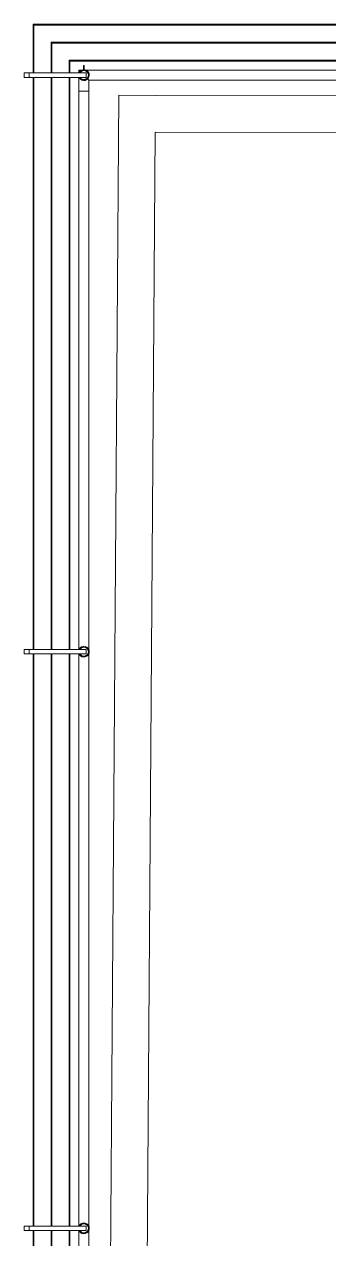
# Model space of a CAD drawing. Header units: metres. Extents: x -55 to 260, y -121 to 64.
# Drawn here: x 229.44 to 231.13, y -94.84 to -88.1 of the extents above; entities that cross this region are included whole.
import ezdxf

# ---------------------------------------------------------------- set-up
doc = ezdxf.new("R2010")
doc.units = ezdxf.units.M
for name, color, linetype, lineweight in [('0-1', 7, 'Continuous', 5), ('06MUREXT-3', 10, 'Continuous', 5), ('55BARANDAL-1', 253, 'Continuous', 5)]:
    doc.layers.add(name, color=color, linetype=linetype, lineweight=lineweight)

# ---------------------------------------------------------------- blocks, each defined once
blk = doc.blocks.new('Railing - Wire Post - Chainlink-V294-A1 _ A700')
at = {"layer": '55BARANDAL-1'}
for p, q in [((-0.3307, 0.0125), (-0.3307, -0.0125)), ((-0.3307, 0.0125), (-0.3226, 0.0125)), ((-0.3226, 0.0125), (-0.3171, 0.0125)), ((-0.3171, 0.0125), (-0.3108, 0.0125)), ((-0.3108, 0.0125), (-0.3039, 0.0125)), ((-0.3039, 0.0125), (-0.3039, -0.0125)), ((0.0133, 0.0125), (-0.3039, 0.0125)), ((0.0133, -0.0125), (0.0133, 0.0125)), ((-0.3307, -0.0125), (-0.3226, -0.0125)), ((-0.3226, -0.0125), (-0.3171, -0.0125)), ((-0.3171, -0.0125), (-0.3108, -0.0125)), ((-0.3108, -0.0125), (-0.3039, -0.0125)), ((0.0133, -0.0125), (-0.3039, -0.0125)), ((-0.0025, -0.03), (-0.0025, -0.0525)), ((-0.0025, -0.0525), (-0.0025, -0.03)), ((-0.0025, -0.03), (-0.0025, -0.0525)), ((-0.0025, -0.0525), (-0.0025, -0.03)), ((-0.0025, -0.03), (-0.0025, -0.0525)), ((-0.0025, -0.0525), (-0.0025, -0.03)), ((-0.0025, -0.03), (-0.0025, -0.0525)), ((-0.0025, -0.0525), (-0.0025, -0.03)), ((-0.0025, -0.03), (-0.0025, -0.0525)), ((-0.0025, -0.0525), (-0.0025, -0.03)), ((-0.0025, -0.0525), (0.0025, -0.0525)), ((-0.0015, -0.0435), (-0.0015, -0.0335)), ((-0.0015, -0.0335), (0.0015, -0.0335)), ((-0.0015, -0.0525), (-0.0015, -0.0335)), ((0.0015, -0.0525), (-0.0015, -0.0525)), ((0.0015, -0.0335), (0.0015, -0.0435)), ((0.0015, -0.0335), (0.0015, -0.0525)), ((0.0025, -0.0525), (0.0025, -0.03)), ((0.0025, -0.03), (0.0025, -0.0525)), ((0.0025, -0.0525), (0.0025, -0.03)), ((0.0025, -0.03), (0.0025, -0.0525)), ((0.0025, -0.0525), (0.0025, -0.03)), ((0.0025, -0.03), (0.0025, -0.0525)), ((0.0025, -0.0525), (0.0025, -0.03)), ((0.0025, -0.03), (0.0025, -0.0525)), ((0.0025, -0.0525), (0.0025, -0.03)), ((0.0025, -0.03), (0.0025, -0.0525))]:
    blk.add_line(p, q, dxfattribs=at)
for radius, start, end in [(0.0301, 206.3748, 2.28718), (0.0301, 206.3748, 2.28718), (0.0301, 2.28718, 148.73711), (0.0301, 2.28718, 148.73711), (0.0251, 0, 150), (0.0251, 60.68149, 150), (0.0251, 210, 0), (0.0251, 90, 148.32745), (0.0251, 270, 90), (0.0251, 0, 60), (0.0251, 300, 0), (0.0251, 217.5905, 270), (0.0251, 225, 299.31851), (0.0301, 248.89636, 294.19697), (0.0301, 248.89636, 294.19697), (0.0301, 248.89636, 294.19697), (0.0301, 248.89636, 294.19697), (0.0301, 248.89636, 294.19697), (0.0301, 248.89636, 294.19697), (0.0301, 248.89636, 294.19697), (0.0301, 248.89636, 294.19697), (0.0301, 248.89636, 294.19697), (0.0301, 248.89636, 294.19697), (0.0301, 265.22849, 274.77151), (0.0301, 265.22849, 274.77151), (0.0301, 265.22849, 274.77151), (0.0301, 265.22849, 274.77151), (0.0301, 265.22849, 274.77151), (0.0301, 265.22849, 274.77151), (0.0301, 265.22849, 274.77151), (0.0301, 265.22849, 274.77151), (0.0301, 265.22849, 274.77151), (0.0301, 265.22849, 274.77151)]:
    blk.add_arc((0, 0), radius, start, end, dxfattribs=at)
blk = doc.blocks.new('Railing - Wire Post - Chainlink 2-V296-A1 _ A700')
at = {"layer": '55BARANDAL-1'}
for p, q in [((-0.3307, 0.0125), (-0.3307, -0.0125)), ((-0.3307, 0.0125), (-0.3226, 0.0125)), ((-0.3226, 0.0125), (-0.3171, 0.0125)), ((-0.3171, 0.0125), (-0.3108, 0.0125)), ((-0.3108, 0.0125), (-0.3039, 0.0125)), ((-0.3039, 0.0125), (-0.3039, -0.0125)), ((0.0133, 0.0125), (-0.3039, 0.0125)), ((0.0133, -0.0125), (0.0133, 0.0125)), ((-0.3307, -0.0125), (-0.3226, -0.0125)), ((-0.3226, -0.0125), (-0.3171, -0.0125)), ((-0.3171, -0.0125), (-0.3108, -0.0125)), ((-0.3108, -0.0125), (-0.3039, -0.0125)), ((0.0133, -0.0125), (-0.3039, -0.0125))]:
    blk.add_line(p, q, dxfattribs=at)
for radius, start, end in [(0.0301, 206.3748, 2.28718), (0.0301, 206.3748, 2.28718), (0.0301, 2.28718, 148.73711), (0.0301, 2.28718, 148.73711), (0.0251, 0, 150), (0.0251, 0, 150), (0.0251, 210, 0), (0.0251, 210, 0), (0.0251, 90, 148.32745), (0.0251, 270, 90), (0.0301, 336.88563, 2.28718), (0.0301, 336.88563, 2.28718), (0.0301, 336.88563, 2.28718), (0.0301, 336.88563, 2.28718), (0.0301, 336.88563, 2.28718), (0.0301, 336.88563, 2.28718), (0.0301, 336.88563, 2.28718), (0.0301, 336.88563, 2.28718), (0.0301, 336.88563, 2.28718), (0.0301, 336.88563, 2.28718), (0.0301, 2.28718, 16.93217), (0.0301, 2.28718, 16.93217), (0.0301, 2.28718, 16.93217), (0.0301, 2.28718, 16.93217), (0.0301, 2.28718, 16.93217), (0.0301, 2.28718, 16.93217), (0.0301, 2.28718, 16.93217), (0.0301, 2.28718, 16.93217), (0.0301, 2.28718, 16.93217), (0.0301, 2.28718, 16.93217), (0.0251, 211.67255, 270)]:
    blk.add_arc((0, 0), radius, start, end, dxfattribs=at)
blk = doc.blocks.new('Railing - Wire Post - Chainlink 2-V297-A1 _ A700')
at = {"layer": '55BARANDAL-1'}
for p, q in [((-0.3307, 0.0125), (-0.3307, -0.0125)), ((-0.3307, 0.0125), (-0.3226, 0.0125)), ((-0.3226, 0.0125), (-0.3171, 0.0125)), ((-0.3171, 0.0125), (-0.3108, 0.0125)), ((-0.3108, 0.0125), (-0.3039, 0.0125)), ((-0.3039, 0.0125), (-0.3039, -0.0125)), ((0.0133, 0.0125), (-0.3039, 0.0125)), ((0.0133, -0.0125), (0.0133, 0.0125)), ((-0.3307, -0.0125), (-0.3226, -0.0125)), ((-0.3226, -0.0125), (-0.3171, -0.0125)), ((-0.3171, -0.0125), (-0.3108, -0.0125)), ((-0.3108, -0.0125), (-0.3039, -0.0125)), ((0.0133, -0.0125), (-0.3039, -0.0125))]:
    blk.add_line(p, q, dxfattribs=at)
for radius, start, end in [(0.0301, 206.3748, 2.28718), (0.0301, 206.3748, 2.28718), (0.0301, 2.28718, 148.73711), (0.0301, 2.28718, 148.73711), (0.0251, 0, 150), (0.0251, 0, 150), (0.0251, 210, 0), (0.0251, 90, 148.32745), (0.0251, 270, 90), (0.0251, 315, 0), (0.0301, 336.88563, 2.28718), (0.0301, 336.88563, 2.28718), (0.0301, 336.88563, 2.28718), (0.0301, 336.88563, 2.28718), (0.0301, 336.88563, 2.28718), (0.0301, 336.88563, 2.28718), (0.0301, 336.88563, 2.28718), (0.0301, 336.88563, 2.28718), (0.0301, 336.88563, 2.28718), (0.0301, 336.88563, 2.28718), (0.0301, 2.28718, 16.93217), (0.0301, 2.28718, 16.93217), (0.0301, 2.28718, 16.93217), (0.0301, 2.28718, 16.93217), (0.0301, 2.28718, 16.93217), (0.0301, 2.28718, 16.93217), (0.0301, 2.28718, 16.93217), (0.0301, 2.28718, 16.93217), (0.0301, 2.28718, 16.93217), (0.0301, 2.28718, 16.93217), (0.0251, 210, 225), (0.0251, 211.67255, 270), (0.0251, 240, 300)]:
    blk.add_arc((0, 0), radius, start, end, dxfattribs=at)
blk = doc.blocks.new('Railing - Railing-8497890-A1 _ A700')
at = {"layer": '55BARANDAL-1'}
for p, q in [((229.4865, -88.1043), (229.4865, -88.3738)), ((231.0961, -88.1043), (229.4865, -88.1043)), ((229.4905, -88.3738), (229.4905, -88.1083)), ((229.4905, -88.1083), (231.0961, -88.1083)), ((233.096, -88.1043), (231.0961, -88.1043)), ((231.0961, -88.1083), (233.096, -88.1083)), ((229.5865, -88.2043), (229.5865, -88.3738)), ((231.0961, -88.2043), (229.5865, -88.2043)), ((229.5905, -88.3717), (229.5905, -88.2083)), ((229.5905, -88.2083), (231.0961, -88.2083)), ((233.096, -88.2043), (231.0961, -88.2043)), ((231.0961, -88.2083), (233.096, -88.2083)), ((229.6865, -88.3043), (229.6865, -88.3717)), ((231.0961, -88.3043), (229.6865, -88.3043)), ((229.6905, -88.3717), (229.6905, -88.3083)), ((229.6905, -88.3083), (231.0961, -88.3083)), ((233.096, -88.3043), (231.0961, -88.3043)), ((231.0961, -88.3083), (233.096, -88.3083)), ((229.4865, -88.3988), (229.4865, -88.4757)), ((229.4905, -88.4757), (229.4905, -88.3988)), ((229.5865, -88.3988), (229.5865, -88.4757)), ((229.5905, -88.4757), (229.5905, -88.3988)), ((229.6865, -88.3988), (229.6865, -88.4757)), ((229.6905, -88.4757), (229.6905, -88.3988)), ((229.741, -88.3588), (229.741, -88.3717)), ((231.0959, -88.3588), (229.741, -88.3588)), ((229.741, -88.3988), (229.741, -88.476)), ((229.796, -88.476), (229.796, -88.4138)), ((229.796, -88.4138), (231.0959, -88.4138)), ((233.096, -88.3588), (231.0959, -88.3588)), ((231.0959, -88.4138), (239.7885, -88.4138)), ((229.4865, -88.4757), (229.4865, -91.5738)), ((229.4905, -91.5738), (229.4905, -88.4757)), ((229.5865, -88.4757), (229.5865, -91.5738)), ((229.5905, -91.5738), (229.5905, -88.4757)), ((229.6865, -88.4757), (229.6865, -91.5738)), ((229.6905, -91.5738), (229.6905, -88.4757)), ((229.741, -88.476), (229.741, -91.5738)), ((229.796, -101.0623), (229.796, -88.476)), ((229.4865, -91.5988), (229.4865, -94.7738)), ((229.4905, -94.7738), (229.4905, -91.5988)), ((229.5865, -91.5988), (229.5865, -94.7738)), ((229.5905, -94.7738), (229.5905, -91.5988)), ((229.6865, -91.5988), (229.6865, -94.7738)), ((229.6905, -94.7738), (229.6905, -91.5988)), ((229.741, -91.5988), (229.741, -94.7738)), ((229.4865, -94.7988), (229.4865, -97.9738)), ((229.4905, -97.9738), (229.4905, -94.7988)), ((229.5865, -94.7988), (229.5865, -97.9738)), ((229.5905, -97.9738), (229.5905, -94.7988)), ((229.6865, -94.7988), (229.6865, -97.9738)), ((229.6905, -97.9738), (229.6905, -94.7988)), ((229.741, -94.7988), (229.741, -97.9738))]:
    blk.add_line(p, q, dxfattribs=at)
at = {"layer": '55BARANDAL-1', "flags": 128}
for points in [[(229.4905, -88.1083), (229.4905, -88.1082), (229.4903, -88.108), (229.49, -88.1077), (229.4895, -88.1073), (229.4891, -88.1068), (229.4885, -88.1063), (229.488, -88.1058), (229.4875, -88.1053), (229.4871, -88.1049), (229.4868, -88.1045), (229.4866, -88.1043), (229.4865, -88.1043)], [(229.5905, -88.2083), (229.5905, -88.2082), (229.5903, -88.208), (229.59, -88.2077), (229.5895, -88.2073), (229.5891, -88.2068), (229.5885, -88.2063), (229.588, -88.2058), (229.5875, -88.2053), (229.5871, -88.2049), (229.5868, -88.2045), (229.5866, -88.2043), (229.5865, -88.2043)], [(229.6905, -88.3083), (229.6905, -88.3082), (229.6903, -88.308), (229.69, -88.3077), (229.6895, -88.3073), (229.6891, -88.3068), (229.6885, -88.3063), (229.688, -88.3058), (229.6875, -88.3053), (229.6871, -88.3049), (229.6868, -88.3045), (229.6866, -88.3043), (229.6865, -88.3043)], [(229.6866, -88.3043), (229.6868, -88.3045), (229.6871, -88.3049), (229.6875, -88.3053), (229.688, -88.3058), (229.6885, -88.3063), (229.6891, -88.3068), (229.6895, -88.3073), (229.69, -88.3077), (229.6903, -88.308), (229.6905, -88.3082), (229.6905, -88.3083)], [(229.7491, -88.3668), (229.7447, -88.3625), (229.742, -88.3597), (229.741, -88.3588)], [(229.742, -88.3597), (229.7447, -88.3625), (229.7491, -88.3668)], [(229.788, -88.4057), (229.7924, -88.4101), (229.7951, -88.4128), (229.796, -88.4138)], [(229.796, -88.4138), (229.7951, -88.4128), (229.7924, -88.4101), (229.788, -88.4057)]]:
    blk.add_lwpolyline(points, dxfattribs=at)
at = {"layer": '55BARANDAL-1'}
for centre in [(229.4885, -88.4757), (229.5885, -88.4757), (229.6885, -88.4757)]:
    blk.add_ellipse(centre, major_axis=(0.002, 0), ratio=0.033735, start_param=6.283185, end_param=9.424778, dxfattribs=at)
blk.add_open_spline([(229.7491, -88.4757), (229.7474, -88.4757), (229.743, -88.4758), (229.741, -88.4759), (229.741, -88.476)], degree=3, knots=[0.75, 0.75, 0.75, 0.75, 0.8333333, 1, 1, 1, 1], dxfattribs=at)
for points in [[(229.7548, -88.4757), (229.7527, -88.4757), (229.7508, -88.4757), (229.7491, -88.4757)], [(229.7614, -88.4756), (229.7591, -88.4756), (229.7569, -88.4756), (229.7548, -88.4757)], [(229.7685, -88.4756), (229.7662, -88.4756), (229.7638, -88.4756), (229.7614, -88.4756)], [(229.7757, -88.4756), (229.7733, -88.4756), (229.7709, -88.4756), (229.7685, -88.4756)], [(229.7823, -88.4757), (229.7802, -88.4756), (229.778, -88.4756), (229.7757, -88.4756)], [(229.796, -88.476), (229.796, -88.476), (229.7954, -88.4759), (229.7926, -88.4758), (229.7882, -88.4757), (229.7844, -88.4757), (229.7823, -88.4757)]]:
    blk.add_open_spline(points, degree=3, dxfattribs=at)
at = {"extrusion": (0, 0, -1), "zscale": -1, "rotation": 180}
for name, p in [('Railing - Wire Post - Chainlink-V294-A1 _ A700', (-229.7685, -88.3863)), ('Railing - Wire Post - Chainlink 2-V297-A1 _ A700', (-229.7685, -91.5863)), ('Railing - Wire Post - Chainlink 2-V296-A1 _ A700', (-229.7685, -94.7863))]:
    blk.add_blockref(name, p, dxfattribs=at)
blk = doc.blocks.new('22011_AR_rvt-1-A1 _ A700')
at = {"layer": '06MUREXT-3'}
for p, q in [((229.8712, -101.1863), (229.9634, -88.4984)), ((230.1666, -88.499), (229.9634, -88.4984)), ((230.1666, -88.499), (243.7504, -88.5369)), ((230.1651, -88.7022), (230.0744, -101.1878)), ((243.5472, -88.7396), (230.1651, -88.7022))]:
    blk.add_line(p, q, dxfattribs=at)
at = {"layer": '55BARANDAL-1'}
blk.add_blockref('Railing - Railing-8497890-A1 _ A700', (0, 0), dxfattribs=at)
blk = doc.blocks.new('Railing - Wire Post - Chainlink-V664-A1 _ A700')
at = {"layer": '55BARANDAL-1'}
for p, q in [((-0.3307, 0.0125), (-0.3307, -0.0125)), ((-0.3307, 0.0125), (-0.3171, 0.0125)), ((-0.3171, 0.0125), (-0.3108, 0.0125)), ((-0.3108, 0.0125), (-0.3039, 0.0125)), ((-0.3039, 0.0125), (-0.3039, -0.0125)), ((0.0133, 0.0125), (-0.3039, 0.0125)), ((0.0133, -0.0125), (0.0133, 0.0125)), ((-0.3307, -0.0125), (-0.3171, -0.0125)), ((-0.3171, -0.0125), (-0.3108, -0.0125)), ((-0.3108, -0.0125), (-0.3039, -0.0125)), ((0.0133, -0.0125), (-0.3039, -0.0125)), ((-0.0025, -0.03), (-0.0025, -0.0525)), ((-0.0025, -0.0525), (-0.0025, -0.03)), ((-0.0025, -0.03), (-0.0025, -0.0525)), ((-0.0025, -0.0525), (-0.0025, -0.03)), ((-0.0025, -0.03), (-0.0025, -0.0525)), ((-0.0025, -0.0525), (-0.0025, -0.03)), ((-0.0025, -0.03), (-0.0025, -0.0525)), ((-0.0025, -0.0525), (-0.0025, -0.03)), ((-0.0025, -0.03), (-0.0025, -0.0525)), ((-0.0025, -0.0525), (-0.0025, -0.03)), ((-0.0025, -0.0525), (0.0025, -0.0525)), ((-0.0015, -0.0435), (-0.0015, -0.0335)), ((-0.0015, -0.0335), (0.0015, -0.0335)), ((-0.0015, -0.0525), (-0.0015, -0.0335)), ((0.0015, -0.0525), (-0.0015, -0.0525)), ((0.0015, -0.0335), (0.0015, -0.0435)), ((0.0015, -0.0335), (0.0015, -0.0525)), ((0.0025, -0.0525), (0.0025, -0.03)), ((0.0025, -0.03), (0.0025, -0.0525)), ((0.0025, -0.0525), (0.0025, -0.03)), ((0.0025, -0.03), (0.0025, -0.0525)), ((0.0025, -0.0525), (0.0025, -0.03)), ((0.0025, -0.03), (0.0025, -0.0525)), ((0.0025, -0.0525), (0.0025, -0.03)), ((0.0025, -0.03), (0.0025, -0.0525)), ((0.0025, -0.0525), (0.0025, -0.03)), ((0.0025, -0.03), (0.0025, -0.0525))]:
    blk.add_line(p, q, dxfattribs=at)
for radius, start, end in [(0.0301, 206.3748, 2.28718), (0.0301, 206.3748, 2.28718), (0.0301, 2.28718, 148.73711), (0.0301, 2.28718, 148.73711), (0.0251, 0, 150), (0.0251, 60.68149, 150), (0.0251, 210, 0), (0.0251, 90, 148.32745), (0.0251, 270, 90), (0.0251, 0, 60), (0.0251, 300, 0), (0.0251, 217.59049, 270), (0.0251, 225, 299.31851), (0.0301, 248.89636, 294.19696), (0.0301, 248.89636, 294.19696), (0.0301, 248.89636, 294.19696), (0.0301, 248.89636, 294.19696), (0.0301, 248.89636, 294.19696), (0.0301, 248.89636, 294.19696), (0.0301, 248.89636, 294.19696), (0.0301, 248.89636, 294.19696), (0.0301, 248.89636, 294.19696), (0.0301, 248.89636, 294.19696), (0.0301, 265.22849, 274.77151), (0.0301, 265.22849, 274.77151), (0.0301, 265.22849, 274.77151), (0.0301, 265.22849, 274.77151), (0.0301, 265.22849, 274.77151), (0.0301, 265.22849, 274.77151), (0.0301, 265.22849, 274.77151), (0.0301, 265.22849, 274.77151), (0.0301, 265.22849, 274.77151), (0.0301, 265.22849, 274.77151)]:
    blk.add_arc((0, 0), radius, start, end, dxfattribs=at)
blk = doc.blocks.new('Railing - Wire Post - Chainlink 2-V666-A1 _ A700')
at = {"layer": '55BARANDAL-1'}
for p, q in [((-0.3307, 0.0125), (-0.3307, -0.0125)), ((-0.3307, 0.0125), (-0.3171, 0.0125)), ((-0.3171, 0.0125), (-0.3108, 0.0125)), ((-0.3108, 0.0125), (-0.3039, 0.0125)), ((-0.3039, 0.0125), (-0.3039, -0.0125)), ((0.0133, 0.0125), (-0.3039, 0.0125)), ((0.0133, -0.0125), (0.0133, 0.0125)), ((-0.3307, -0.0125), (-0.3171, -0.0125)), ((-0.3171, -0.0125), (-0.3108, -0.0125)), ((-0.3108, -0.0125), (-0.3039, -0.0125)), ((0.0133, -0.0125), (-0.3039, -0.0125))]:
    blk.add_line(p, q, dxfattribs=at)
for radius, start, end in [(0.0301, 206.3748, 2.28718), (0.0301, 206.3748, 2.28718), (0.0301, 2.28718, 148.73711), (0.0301, 2.28718, 148.73711), (0.0251, 0, 150), (0.0251, 0, 150), (0.0251, 210, 0), (0.0251, 210, 0), (0.0251, 90, 148.32745), (0.0251, 270, 90), (0.0301, 336.88563, 2.28718), (0.0301, 336.88563, 2.28718), (0.0301, 336.88563, 2.28718), (0.0301, 336.88563, 2.28718), (0.0301, 336.88563, 2.28718), (0.0301, 336.88563, 2.28718), (0.0301, 336.88563, 2.28718), (0.0301, 336.88563, 2.28718), (0.0301, 336.88563, 2.28718), (0.0301, 336.88563, 2.28718), (0.0301, 2.28718, 16.93217), (0.0301, 2.28718, 16.93217), (0.0301, 2.28718, 16.93217), (0.0301, 2.28718, 16.93217), (0.0301, 2.28718, 16.93217), (0.0301, 2.28718, 16.93217), (0.0301, 2.28718, 16.93217), (0.0301, 2.28718, 16.93217), (0.0301, 2.28718, 16.93217), (0.0301, 2.28718, 16.93217), (0.0251, 211.67255, 270)]:
    blk.add_arc((0, 0), radius, start, end, dxfattribs=at)
blk = doc.blocks.new('Railing - Wire Post - Chainlink 2-V667-A1 _ A700')
at = {"layer": '55BARANDAL-1'}
for p, q in [((-0.3307, 0.0125), (-0.3307, -0.0125)), ((-0.3307, 0.0125), (-0.3171, 0.0125)), ((-0.3171, 0.0125), (-0.3108, 0.0125)), ((-0.3108, 0.0125), (-0.3039, 0.0125)), ((-0.3039, 0.0125), (-0.3039, -0.0125)), ((0.0133, 0.0125), (-0.3039, 0.0125)), ((0.0133, -0.0125), (0.0133, 0.0125)), ((-0.3307, -0.0125), (-0.3171, -0.0125)), ((-0.3171, -0.0125), (-0.3108, -0.0125)), ((-0.3108, -0.0125), (-0.3039, -0.0125)), ((0.0133, -0.0125), (-0.3039, -0.0125))]:
    blk.add_line(p, q, dxfattribs=at)
for radius, start, end in [(0.0301, 206.3748, 2.28718), (0.0301, 206.3748, 2.28718), (0.0301, 2.28718, 148.73711), (0.0301, 2.28718, 148.73711), (0.0251, 0, 150), (0.0251, 0, 150), (0.0251, 210, 0), (0.0251, 90, 148.32745), (0.0251, 270, 90), (0.0251, 315, 0), (0.0301, 336.88563, 2.28718), (0.0301, 336.88563, 2.28718), (0.0301, 336.88563, 2.28718), (0.0301, 336.88563, 2.28718), (0.0301, 336.88563, 2.28718), (0.0301, 336.88563, 2.28718), (0.0301, 336.88563, 2.28718), (0.0301, 336.88563, 2.28718), (0.0301, 336.88563, 2.28718), (0.0301, 336.88563, 2.28718), (0.0301, 2.28718, 16.93217), (0.0301, 2.28718, 16.93217), (0.0301, 2.28718, 16.93217), (0.0301, 2.28718, 16.93217), (0.0301, 2.28718, 16.93217), (0.0301, 2.28718, 16.93217), (0.0301, 2.28718, 16.93217), (0.0301, 2.28718, 16.93217), (0.0301, 2.28718, 16.93217), (0.0301, 2.28718, 16.93217), (0.0251, 210, 225), (0.0251, 211.67255, 270), (0.0251, 240, 300)]:
    blk.add_arc((0, 0), radius, start, end, dxfattribs=at)
blk = doc.blocks.new('Railing - Railing-V670-A1 _ A700')
at = {"layer": '55BARANDAL-1'}
for p, q in [((229.4865, -88.1043), (229.4865, -88.3738)), ((231.0961, -88.1043), (229.4865, -88.1043)), ((229.4905, -88.3738), (229.4905, -88.1083)), ((229.4905, -88.1083), (231.0961, -88.1083)), ((233.096, -88.1043), (231.0961, -88.1043)), ((231.0961, -88.1083), (233.096, -88.1083)), ((229.5865, -88.2043), (229.5865, -88.3738)), ((231.0961, -88.2043), (229.5865, -88.2043)), ((229.5905, -88.3717), (229.5905, -88.2083)), ((229.5905, -88.2083), (231.0961, -88.2083)), ((233.096, -88.2043), (231.0961, -88.2043)), ((231.0961, -88.2083), (233.096, -88.2083)), ((229.6865, -88.3043), (229.6865, -88.3717)), ((231.0961, -88.3043), (229.6865, -88.3043)), ((229.6905, -88.3717), (229.6905, -88.3083)), ((229.6905, -88.3083), (231.0961, -88.3083)), ((233.096, -88.3043), (231.0961, -88.3043)), ((231.0961, -88.3083), (233.096, -88.3083)), ((229.4865, -88.3988), (229.4865, -88.4757)), ((229.4905, -88.4757), (229.4905, -88.3988)), ((229.5865, -88.3988), (229.5865, -88.4757)), ((229.5905, -88.4757), (229.5905, -88.3988)), ((229.6865, -88.3988), (229.6865, -88.4757)), ((229.6905, -88.4757), (229.6905, -88.3988)), ((229.741, -88.3588), (229.741, -88.3717)), ((231.0959, -88.3588), (229.741, -88.3588)), ((229.741, -88.3988), (229.741, -88.476)), ((229.796, -88.476), (229.796, -88.4138)), ((229.796, -88.4138), (231.0959, -88.4138)), ((233.096, -88.3588), (231.0959, -88.3588)), ((231.0959, -88.4138), (239.7885, -88.4138)), ((229.4865, -88.4757), (229.4865, -91.5738)), ((229.4905, -91.5738), (229.4905, -88.4757)), ((229.5865, -88.4757), (229.5865, -91.5738)), ((229.5905, -91.5738), (229.5905, -88.4757)), ((229.6865, -88.4757), (229.6865, -91.5738)), ((229.6905, -91.5738), (229.6905, -88.4757)), ((229.741, -88.476), (229.741, -91.5738)), ((229.796, -101.0623), (229.796, -88.476)), ((229.4865, -91.5988), (229.4865, -94.7738)), ((229.4905, -94.7738), (229.4905, -91.5988)), ((229.5865, -91.5988), (229.5865, -94.7738)), ((229.5905, -94.7738), (229.5905, -91.5988)), ((229.6865, -91.5988), (229.6865, -94.7738)), ((229.6905, -94.7738), (229.6905, -91.5988)), ((229.741, -91.5988), (229.741, -94.7738)), ((229.4865, -94.7988), (229.4865, -97.9738)), ((229.4905, -97.9738), (229.4905, -94.7988)), ((229.5865, -94.7988), (229.5865, -97.9738)), ((229.5905, -97.9738), (229.5905, -94.7988)), ((229.6865, -94.7988), (229.6865, -97.9738)), ((229.6905, -97.9738), (229.6905, -94.7988)), ((229.741, -94.7988), (229.741, -97.9738))]:
    blk.add_line(p, q, dxfattribs=at)
at = {"layer": '55BARANDAL-1', "flags": 128}
for points in [[(229.4905, -88.1083), (229.4905, -88.1082), (229.4903, -88.108), (229.49, -88.1077), (229.4895, -88.1073), (229.4891, -88.1068), (229.4885, -88.1063), (229.488, -88.1058), (229.4875, -88.1053), (229.4871, -88.1049), (229.4868, -88.1045), (229.4866, -88.1043), (229.4865, -88.1043)], [(229.5905, -88.2083), (229.5905, -88.2082), (229.5903, -88.208), (229.59, -88.2077), (229.5895, -88.2073), (229.5891, -88.2068), (229.5885, -88.2063), (229.588, -88.2058), (229.5875, -88.2053), (229.5871, -88.2049), (229.5868, -88.2045), (229.5866, -88.2043), (229.5865, -88.2043)], [(229.6905, -88.3083), (229.6905, -88.3082), (229.6903, -88.308), (229.69, -88.3077), (229.6895, -88.3073), (229.6891, -88.3068), (229.6885, -88.3063), (229.688, -88.3058), (229.6875, -88.3053), (229.6871, -88.3049), (229.6868, -88.3045), (229.6866, -88.3043), (229.6865, -88.3043)], [(229.6866, -88.3043), (229.6868, -88.3045), (229.6871, -88.3049), (229.6875, -88.3053), (229.688, -88.3058), (229.6885, -88.3063), (229.6891, -88.3068), (229.6895, -88.3073), (229.69, -88.3077), (229.6903, -88.308), (229.6905, -88.3082), (229.6905, -88.3083)], [(229.7491, -88.3668), (229.7447, -88.3625), (229.742, -88.3597), (229.741, -88.3588)], [(229.742, -88.3597), (229.7447, -88.3625), (229.7491, -88.3668)], [(229.788, -88.4057), (229.7924, -88.4101), (229.7951, -88.4128), (229.796, -88.4138)], [(229.796, -88.4138), (229.7951, -88.4128), (229.7924, -88.4101), (229.788, -88.4057)]]:
    blk.add_lwpolyline(points, dxfattribs=at)
at = {"layer": '55BARANDAL-1'}
for centre in [(229.4885, -88.4757), (229.5885, -88.4757), (229.6885, -88.4757)]:
    blk.add_ellipse(centre, major_axis=(0.002, 0), ratio=0.033735, start_param=6.283185, end_param=9.424778, dxfattribs=at)
for points in [[(229.7548, -88.4757), (229.7506, -88.4757), (229.7436, -88.4758), (229.741, -88.4759), (229.741, -88.476)], [(229.7614, -88.4756), (229.7591, -88.4756), (229.7569, -88.4756), (229.7548, -88.4757)], [(229.7685, -88.4756), (229.7662, -88.4756), (229.7638, -88.4756), (229.7614, -88.4756)], [(229.7757, -88.4756), (229.7733, -88.4756), (229.7709, -88.4756), (229.7685, -88.4756)], [(229.788, -88.4757), (229.7863, -88.4757), (229.7825, -88.4756), (229.778, -88.4756), (229.7757, -88.4756)], [(229.796, -88.476), (229.796, -88.476), (229.7954, -88.4759), (229.7926, -88.4758), (229.7897, -88.4757), (229.788, -88.4757)]]:
    blk.add_open_spline(points, degree=3, dxfattribs=at)
at = {"extrusion": (0, 0, -1), "zscale": -1, "rotation": 180}
for name, p in [('Railing - Wire Post - Chainlink-V664-A1 _ A700', (-229.7685, -88.3863)), ('Railing - Wire Post - Chainlink 2-V667-A1 _ A700', (-229.7685, -91.5863)), ('Railing - Wire Post - Chainlink 2-V666-A1 _ A700', (-229.7685, -94.7863))]:
    blk.add_blockref(name, p, dxfattribs=at)
blk = doc.blocks.new('22011_AR_rvt-2-A1 _ A700')
at = {"layer": '06MUREXT-3'}
for p, q in [((229.8712, -101.1863), (229.9634, -88.4984)), ((230.1666, -88.499), (229.9634, -88.4984)), ((230.1666, -88.499), (243.7504, -88.5369)), ((230.1651, -88.7022), (230.0744, -101.1878)), ((243.5472, -88.7396), (230.1651, -88.7022))]:
    blk.add_line(p, q, dxfattribs=at)
at = {"layer": '55BARANDAL-1'}
blk.add_blockref('Railing - Railing-V670-A1 _ A700', (0, 0), dxfattribs=at)

msp = doc.modelspace()

# ---------------------------------------------------------------- block references
at = {"layer": '0-1'}
for name in ['22011_AR_rvt-2-A1 _ A700', '22011_AR_rvt-1-A1 _ A700']:
    msp.add_blockref(name, (0, 0), dxfattribs=at)

doc.saveas('drawing.dxf')
